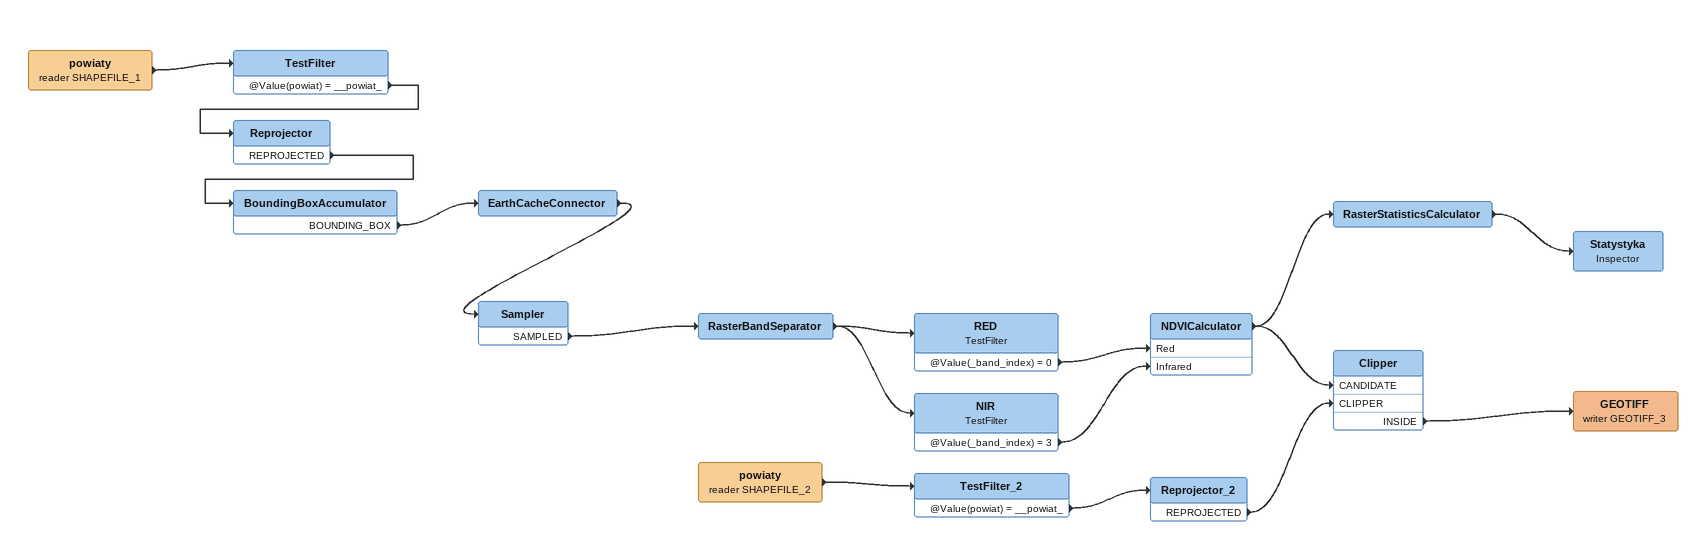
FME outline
powiaty (reader SHAPEFILE_1)
    -> TestFilter
TestFilter
    @Value(powiat) = __powiat_ -> Reprojector
Reprojector
    REPROJECTED -> BoundingBoxAccumulator
BoundingBoxAccumulator
    BOUNDING_BOX -> EarthCacheConnector
EarthCacheConnector
    -> Sampler
Sampler
    SAMPLED -> RasterBandSeparator
RasterBandSeparator
    -> RED
    -> NIR
RED: TestFilter
    @Value(_band_index) = 0 -> NDVICalculator [Red]
NIR: TestFilter
    @Value(_band_index) = 3 -> NDVICalculator [Infrared]
NDVICalculator
    -> RasterStatisticsCalculator
    -> Clipper [CANDIDATE]
RasterStatisticsCalculator
    -> Statystyka
Statystyka: Inspector
powiaty (reader SHAPEFILE_2)
    -> TestFilter_2
TestFilter_2
    @Value(powiat) = __powiat_ -> Reprojector_2
Reprojector_2
    REPROJECTED -> Clipper [CLIPPER]
Clipper
    INSIDE -> GEOTIFF (writer GEOTIFF_3)
GEOTIFF (writer GEOTIFF_3)
